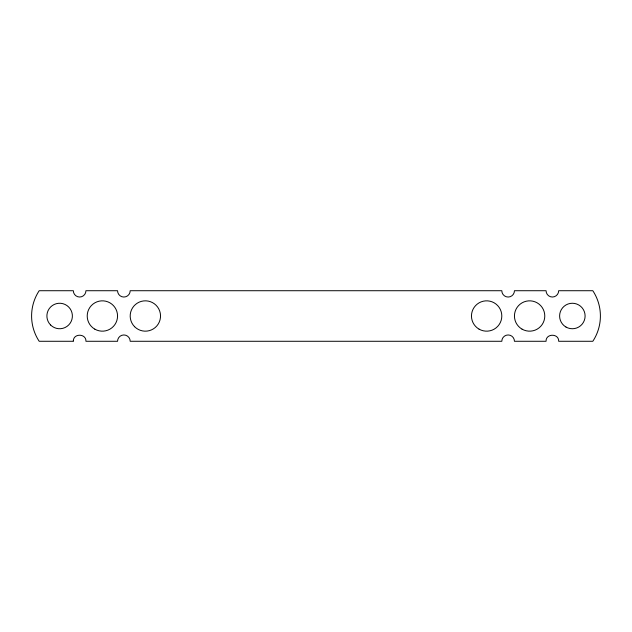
<?xml version="1.0" encoding="UTF-8"?>
<svg xmlns="http://www.w3.org/2000/svg" width="632" height="632" viewBox="0 0 632 632"><rect width="100%" height="100%" fill="white"/><g stroke="black" fill="none" stroke-linecap="round" stroke-linejoin="round"><path stroke-width="0.95" d="M73.328 340.877L73.312 341.28L39.184 341.28A45.923 45.923 0 0 1 39.184 290.72L73.328 290.72A6.304 6.304 0 0 0 79.632 297.024A6.304 6.304 0 0 0 85.936 290.72L117.552 290.72A6.32 6.32 0 0 0 123.872 297.04A6.32 6.32 0 0 0 130.192 290.72L501.808 290.72A6.32 6.32 0 0 0 508.128 297.04A6.32 6.32 0 0 0 514.448 290.72L546.064 290.72A6.304 6.304 0 0 0 552.368 297.024A6.304 6.304 0 0 0 558.672 290.72L592.816 290.72A45.923 45.923 0 0 1 592.816 341.28L558.688 341.28C559.028 333.246 545.708 333.222 546.048 341.28L514.448 341.28A6.32 6.32 0 0 0 508.128 334.96A6.32 6.32 0 0 0 501.808 341.28L130.192 341.28A6.32 6.32 0 0 0 123.872 334.96A6.32 6.32 0 0 0 117.552 341.28L85.952 341.28C86.3 333.459 73.486 333.103 73.328 340.877M94.8 329.138A15.168 15.168 0 0 0 117.552 316A15.168 15.168 0 0 0 94.8 302.862A15.168 15.168 0 0 0 94.8 329.138M479.056 329.138A15.168 15.168 0 0 0 501.808 316A15.168 15.168 0 0 0 479.056 302.862A15.168 15.168 0 0 0 479.056 329.138M134.632 326.728A15.168 15.168 0 0 0 160.015 319.926A15.168 15.168 0 0 0 141.434 301.346A15.168 15.168 0 0 0 134.632 326.728M50.623 325.014A12.751 12.751 0 0 0 71.953 319.302A12.751 12.751 0 0 0 56.343 303.684A12.751 12.751 0 0 0 50.623 325.014M522.032 329.138A15.168 15.168 0 0 0 544.784 316A15.168 15.168 0 0 0 522.032 302.862A15.168 15.168 0 0 0 522.032 329.138M565.988 327.044A12.751 12.751 0 0 0 585.106 316A12.751 12.751 0 0 0 565.988 304.956A12.751 12.751 0 0 0 565.988 327.044"/></g></svg>
